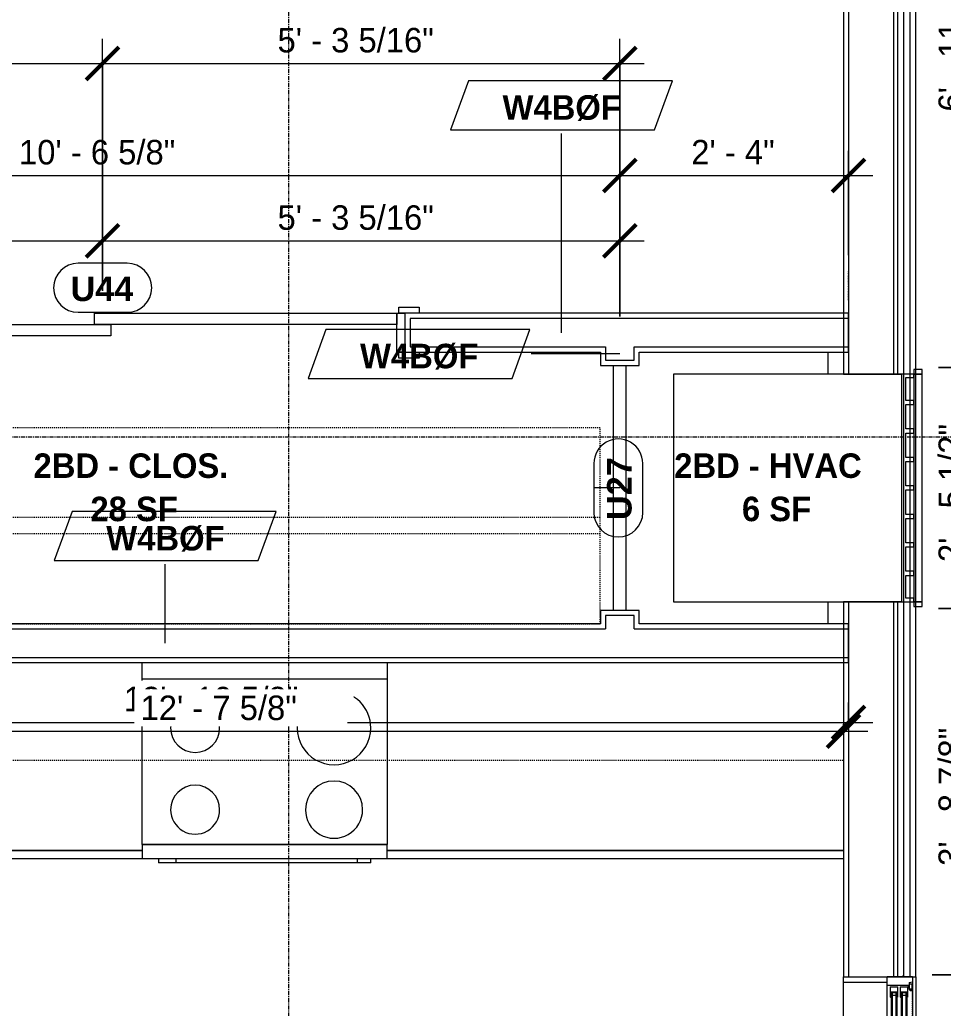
# Model space of a CAD drawing. Header units: inches. Extents: x -4058 to -1781, y 9814 to 12264.
# Drawn here: x -2206.3 to -2093.2, y 11465.3 to 11586.3 of the extents above; entities that cross this region are included whole.
import ezdxf

# ---------------------------------------------------------------- set-up
doc = ezdxf.new("R2010")
doc.units = ezdxf.units.IN
doc.header["$MEASUREMENT"] = 0
for name, pattern in [('Dash', [0.25, 0.125, -0.125]), ('Dash 3_32_', [0.1875, 0.09375, -0.09375]), ('Grid Line 1_2_', [0.875, 0.5, -0.125, 0.125, -0.125])]:
    doc.linetypes.add(name, pattern=pattern)
for name, color, linetype, lineweight in [('0-1', 7, 'Continuous', 5), ('0-2', 7, 'Continuous', 9), ('A-ANNO-DIMS', 211, 'Continuous', 9), ('A-ANNO-DIMS-32', 211, 'Continuous', 9), ('A-AREA-IDEN', 2, 'Continuous', 9), ('A-DETL-1', 90, 'Dash 3_32_', 9), ('A-DETL-GENF-HDLN-1', 7, 'Dash', 9), ('A-DETL-GENF-HDLN-2', 1, 'Continuous', 18), ('A-DOOR-2', 31, 'Continuous', 9), ('A-DOOR-FRAM', 31, 'Continuous', 9), ('A-DOOR-IDEN', 31, 'Continuous', 9), ('A-FLOR-1', 7, 'Continuous', 9), ('A-GENM-1', 7, 'Continuous', 9), ('A-GLAZ', 151, 'Continuous', 18), ('A-GLAZ-1', 7, 'Continuous', 9), ('A-WALL-1', 7, 'Continuous', 9), ('A-WALL-2', 113, 'Continuous', 9), ('A-WALL-IDEN', 211, 'Continuous', 9), ('Q-CASE', 31, 'Continuous', 9), ('Q-CASE-HDLN', 31, 'Dash', 9), ('Q-SPCQ', 91, 'Continuous', 9), ('S-GRID-1', 1, 'Grid Line 1_2_', 9)]:
    doc.layers.add(name, color=color, linetype=linetype, lineweight=lineweight)
doc.styles.add('Arial_B', font='arialbd.ttf', dxfattribs={"height": 3})
doc.styles.add('Century Gothic', font='ufonts.com_century-gothic.ttf', dxfattribs={"height": 3})
doc.styles.add('Century Gothic_B_1', font='GOTHICB.TTF', dxfattribs={"height": 3})
doc.dimstyles.new('THE_DIMENSION_STRING_3', dxfattribs={"dimscale": 12, "dimtxt": 3.132505, "dimasz": 0.333333, "dimexe": 0.25, "dimexo": 0.166667, "dimgap": 0.041667, "dimtad": 1, "dimdec": 4, "dimrnd": 0.0625, "dimzin": 3, "dimdsep": 46, "dimlunit": 4, "dimtxsty": 'Century Gothic', "dimblk1": 'OBLIQUE', "dimblk2": 'OBLIQUE', "dimsah": 1, "dimcen": 0.09, "dimdle": 0.25, "dimazin": 0, "dimtfac": 1, "dimtdec": 4, "dimtix": 1, "dimtmove": 0, "dimatfit": 3, "dimfxl": 1, "dimtvp": 1, "dimtfill": 1, "dimfrac": 2, "dimtolj": 1, "dimtzin": 0, "dimarcsym": 2})
doc.dimstyles.new('THE_DIMENSION_STRING_4', dxfattribs={"dimscale": 12, "dimtxt": 3.132505, "dimasz": 0.333333, "dimexe": 0.25, "dimexo": 0.166667, "dimgap": 0.041667, "dimtad": 1, "dimdec": 4, "dimrnd": 0.0625, "dimzin": 3, "dimdsep": 46, "dimlunit": 4, "dimtxsty": 'Century Gothic', "dimblk1": 'OBLIQUE', "dimblk2": 'OBLIQUE', "dimsah": 1, "dimcen": 0.09, "dimdle": 0.25, "dimazin": 0, "dimtfac": 1, "dimtdec": 4, "dimtix": 1, "dimtmove": 0, "dimatfit": 3, "dimfxl": 1, "dimtvp": 1, "dimtfill": 1, "dimfrac": 2, "dimtolj": 1, "dimtzin": 0, "dimarcsym": 2})
doc.dimstyles.new('THE_DIMENSION_STRING_5', dxfattribs={"dimscale": 12, "dimtxt": 3.132505, "dimasz": 0.333333, "dimexe": 0.25, "dimexo": 0.166667, "dimgap": 0.041667, "dimtad": 1, "dimdec": 4, "dimrnd": 0.0625, "dimzin": 3, "dimdsep": 46, "dimlunit": 4, "dimtxsty": 'Century Gothic', "dimblk1": 'OBLIQUE', "dimblk2": 'OBLIQUE', "dimsah": 1, "dimcen": 0.09, "dimdle": 0.25, "dimazin": 0, "dimtfac": 1, "dimtdec": 4, "dimtix": 1, "dimtmove": 0, "dimatfit": 3, "dimfxl": 1, "dimtvp": 1, "dimtfill": 1, "dimfrac": 2, "dimtolj": 1, "dimtzin": 0, "dimarcsym": 2})

# ---------------------------------------------------------------- blocks, each defined once
blk = doc.blocks.new('Window-Double_Hung-Marvin-Essential - ESDH3066 - 1st Floor-3357216-UNIT PLANS - 1ST FLOOR')
at = {"layer": 'A-DETL-GENF-HDLN-1'}
blk.add_line((16.1, -3.97), (-16.5, -3.97), dxfattribs=at)
at = {"layer": 'A-DETL-GENF-HDLN-2'}
for p, q in [((-17.13, 4.44), (-17.75, 4.44)), ((-17.13, -0.91), (-17.13, 4.44)), ((17.12, 4.44), (17.75, 4.44)), ((17.12, 4.44), (17.12, -0.91)), ((-16.72, -0.94), (-17.75, -0.94)), ((-17.75, -4.03), (-17.75, -0.94)), ((-16.72, -3.52), (-16.72, -0.94)), ((16.72, -3.52), (16.72, -0.94)), ((16.72, -0.94), (17.75, -0.94)), ((17.75, -4.03), (17.75, -0.94)), ((-16.56, -1.28), (-15.34, -1.28)), ((-16.56, -1.28), (-16.56, -2.22)), ((-15.34, -2.22), (-16.56, -2.22)), ((-15.28, -1.4), (-15.94, -1.4)), ((-15.94, -1.4), (-15.94, -2.12)), ((-15.94, -2.12), (-15.28, -2.12)), ((-15.84, -1.41), (-15.84, -2.1)), ((-15.54, -1.54), (-15.54, -1.98)), ((-15.34, -1.28), (-15.28, -1.34)), ((-15.34, -2.22), (-15.28, -2.16)), ((-15.28, -1.34), (-15.28, -1.4)), ((-15.28, -2.12), (-15.28, -2.16)), ((15.34, -1.28), (15.28, -1.34)), ((15.28, -1.34), (15.28, -1.4)), ((15.28, -1.4), (15.94, -1.4)), ((15.28, -2.12), (15.28, -2.16)), ((15.94, -2.12), (15.28, -2.12)), ((15.34, -2.22), (15.28, -2.16)), ((16.56, -1.28), (15.34, -1.28)), ((15.34, -2.22), (16.56, -2.22)), ((15.54, -1.54), (15.54, -1.98)), ((15.84, -1.41), (15.84, -2.1)), ((15.94, -1.4), (15.94, -2.12)), ((16.56, -1.28), (16.56, -2.22)), ((-19.25, -2.98), (-19.25, -2.94)), ((-19.25, -2.94), (-17.9, -2.94)), ((-17.75, -2.98), (-19.25, -2.98)), ((-17.9, -2.94), (-17.9, -2.83)), ((-17.9, -2.83), (-17.75, -2.83)), ((-17.08, -3.62), (-17.16, -4.03)), ((-17.08, -3.62), (-16.19, -3.62)), ((-16.85, -4), (-16.85, -3.62)), ((-16.38, -3.52), (-16.72, -3.52)), ((-16.56, -2.5), (-15.34, -2.5)), ((-16.56, -2.5), (-16.56, -3.44)), ((-15.34, -3.44), (-16.56, -3.44)), ((-16.38, -3.62), (-16.38, -3.52)), ((-16.19, -3.62), (-16.19, -3.72)), ((-15.28, -2.62), (-15.94, -2.62)), ((-15.94, -2.62), (-15.94, -3.34)), ((-15.94, -3.34), (-15.28, -3.34)), ((-15.84, -2.63), (-15.84, -3.32)), ((-15.54, -2.76), (-15.54, -3.2)), ((-15.34, -2.5), (-15.28, -2.56)), ((-15.34, -3.44), (-15.28, -3.38)), ((-15.28, -2.56), (-15.28, -2.62)), ((-15.28, -3.34), (-15.28, -3.38)), ((15.34, -2.5), (15.28, -2.56)), ((15.28, -2.56), (15.28, -2.62)), ((15.28, -2.62), (15.94, -2.62)), ((15.28, -3.34), (15.28, -3.38)), ((15.94, -3.34), (15.28, -3.34)), ((15.34, -3.44), (15.28, -3.38)), ((16.56, -2.5), (15.34, -2.5)), ((15.34, -3.44), (16.56, -3.44)), ((15.54, -2.76), (15.54, -3.2)), ((15.84, -2.63), (15.84, -3.32)), ((15.94, -2.62), (15.94, -3.34)), ((17.08, -3.62), (16.19, -3.62)), ((16.19, -3.62), (16.19, -3.72)), ((16.38, -3.62), (16.38, -3.52)), ((16.38, -3.52), (16.72, -3.52)), ((16.56, -2.5), (16.56, -3.44)), ((16.85, -4), (16.85, -3.62)), ((17.08, -3.62), (17.16, -4.03)), ((17.9, -2.83), (17.75, -2.83)), ((17.75, -2.98), (19.25, -2.98)), ((17.9, -2.94), (17.9, -2.83)), ((19.25, -2.94), (17.9, -2.94)), ((19.25, -2.98), (19.25, -2.94)), ((-17.75, -4.03), (-17.16, -4.03)), ((-16.3, -4), (-16.85, -4)), ((-16.18, -3.76), (-16.3, -3.76)), ((-16.3, -3.76), (-16.3, -4)), ((-16.19, -3.72), (-16.1, -3.72)), ((-16.18, -3.97), (-16.18, -3.76)), ((-16.18, -3.97), (-16.1, -3.97)), ((-16.1, -3.72), (-16.1, -3.97)), ((16.19, -3.72), (16.1, -3.72)), ((16.1, -3.72), (16.1, -3.97)), ((16.18, -3.97), (16.1, -3.97)), ((16.18, -3.97), (16.18, -3.76)), ((16.18, -3.76), (16.3, -3.76)), ((16.3, -3.76), (16.3, -4)), ((16.3, -4), (16.85, -4)), ((17.75, -4.03), (17.16, -4.03))]:
    blk.add_line(p, q, dxfattribs=at)
at = {"layer": 'A-GLAZ'}
for p, q in [((15.84, -1.41), (-15.84, -1.41)), ((15.84, -1.54), (-15.84, -1.54)), ((15.84, -1.98), (-15.84, -1.98)), ((15.84, -2.1), (-15.84, -2.1)), ((15.84, -2.63), (-15.84, -2.63)), ((15.84, -2.76), (-15.84, -2.76)), ((15.84, -3.2), (-15.84, -3.2)), ((15.84, -3.32), (-15.84, -3.32))]:
    blk.add_line(p, q, dxfattribs=at)
at = {"layer": 'A-GLAZ-1'}
for p, q in [((-17.75, 4.44), (17.75, 4.44)), ((-17.75, -0.91), (-17.75, 4.44)), ((17.75, 4.44), (17.75, -0.91)), ((-17.75, -0.94), (17.75, -0.94)), ((-17.75, -4.03), (-17.75, -0.94)), ((17.75, -0.94), (17.75, -4.03)), ((17.75, -4.03), (-17.75, -4.03))]:
    blk.add_line(p, q, dxfattribs=at)
blk = doc.blocks.new('V-Series_EWC4_SPVU_RFA_2015 - 1ST FLOOR-2484708-UNIT PLANS - 1ST FLOOR')
at = {"layer": 'A-GENM-1'}
for p, q in [((-3126.69, 12090.69), (-3127.25, 12090.69)), ((-3127.25, 12090.69), (-3127.25, 12089.69)), ((-3098.81, 12090.69), (-3126.69, 12090.69)), ((-3126.69, 12090.69), (-3126.69, 12089.69)), ((-3126.69, 12089.69), (-3126.69, 12090.69)), ((-3098.81, 12089.69), (-3098.81, 12090.69)), ((-3098.25, 12090.69), (-3098.81, 12090.69)), ((-3098.81, 12090.69), (-3098.81, 12089.69)), ((-3098.25, 12089.69), (-3098.25, 12090.69)), ((-3127.25, 12089.69), (-3126.69, 12089.69)), ((-3126.69, 12089.69), (-3098.81, 12089.69)), ((-3126.69, 12089.69), (-3126.69, 12060.25)), ((-3126.25, 12089.69), (-3126.69, 12089.69)), ((-3126.25, 12088.69), (-3126.25, 12089.69)), ((-3123.45, 12088.69), (-3126.25, 12088.69)), ((-3122.95, 12089.69), (-3123.45, 12089.69)), ((-3123.45, 12089.69), (-3123.45, 12088.69)), ((-3122.95, 12088.69), (-3122.95, 12089.69)), ((-3119.97, 12088.69), (-3122.95, 12088.69)), ((-3119.47, 12089.69), (-3119.97, 12089.69)), ((-3119.97, 12089.69), (-3119.97, 12088.69)), ((-3119.47, 12088.69), (-3119.47, 12089.69)), ((-3116.48, 12088.69), (-3119.47, 12088.69)), ((-3115.98, 12089.69), (-3116.48, 12089.69)), ((-3116.48, 12089.69), (-3116.48, 12088.69)), ((-3115.98, 12088.69), (-3115.98, 12089.69)), ((-3113, 12088.69), (-3115.98, 12088.69)), ((-3112.5, 12089.69), (-3113, 12089.69)), ((-3113, 12089.69), (-3113, 12088.69)), ((-3112.5, 12088.69), (-3112.5, 12089.69)), ((-3109.51, 12088.69), (-3112.5, 12088.69)), ((-3109.01, 12089.69), (-3109.51, 12089.69)), ((-3109.51, 12089.69), (-3109.51, 12088.69)), ((-3109.01, 12088.69), (-3109.01, 12089.69)), ((-3106.03, 12088.69), (-3109.01, 12088.69)), ((-3105.53, 12089.69), (-3106.03, 12089.69)), ((-3106.03, 12089.69), (-3106.03, 12088.69)), ((-3105.53, 12088.69), (-3105.53, 12089.69)), ((-3102.55, 12088.69), (-3105.53, 12088.69)), ((-3102.05, 12089.69), (-3102.55, 12089.69)), ((-3102.55, 12089.69), (-3102.55, 12088.69)), ((-3102.05, 12088.69), (-3102.05, 12089.69)), ((-3099.25, 12088.69), (-3102.05, 12088.69)), ((-3098.81, 12089.69), (-3099.25, 12089.69)), ((-3099.25, 12089.69), (-3099.25, 12088.69)), ((-3098.81, 12089.69), (-3098.25, 12089.69)), ((-3098.81, 12060.25), (-3098.81, 12089.69)), ((-3126.69, 12060.25), (-3098.81, 12060.25))]:
    blk.add_line(p, q, dxfattribs=at)
blk = doc.blocks.new('CTR - 1st Phase - Shell_rvt-1-UNIT PLANS - 1ST FLOOR')
at = {"layer": 'A-FLOR-1'}
for p, q in [((-2107.32, 11542.93), (-2107.32, 11545.61)), ((-2107.32, 11512.36), (-2107.32, 11515.05))]:
    blk.add_line(p, q, dxfattribs=at)
at = {"layer": 'A-WALL-1'}
for p, q in [((-2105.45, 11626.84), (-2105.45, 11542.93)), ((-2104.82, 11626.84), (-2104.82, 11542.93)), ((-2099.32, 11626.84), (-2099.32, 11542.93)), ((-2098.82, 11626.84), (-2098.82, 11542.93)), ((-2098.07, 11626.84), (-2098.07, 11469.14)), ((-2097.32, 11626.84), (-2097.32, 11469.14)), ((-2096.57, 11469.14), (-2096.57, 11626.84)), ((-2105.45, 11542.93), (-2098.32, 11542.93)), ((-2098.32, 11542.93), (-2098.32, 11515.05)), ((-2098.32, 11515.05), (-2105.45, 11515.05)), ((-2105.45, 11515.05), (-2105.45, 11469.14)), ((-2104.82, 11515.05), (-2104.82, 11469.14)), ((-2099.32, 11515.05), (-2099.32, 11469.14)), ((-2098.82, 11515.05), (-2098.82, 11469.14)), ((-2100.1, 11469.14), (-2100.07, 11469.14)), ((-2096.98, 11469.14), (-2096.57, 11469.14)), ((-2096.57, 11469.14), (-2096.57, 11433.64))]:
    blk.add_line(p, q, dxfattribs=at)
at = {"layer": '0-2'}
for name, p, rotation in [('V-Series_EWC4_SPVU_RFA_2015 - 1ST FLOOR-2484708-UNIT PLANS - 1ST FLOOR', (-14186.51, 8416.24), 269.9999999999999), ('Window-Double_Hung-Marvin-Essential - ESDH3066 - 1st Floor-3357216-UNIT PLANS - 1ST FLOOR', (-2101.01, 11451.39), 89.99999999999882)]:
    blk.add_blockref(name, p, dxfattribs=dict(at, rotation=rotation))
blk = doc.blocks.new('083100 - Access Doors and Panels - Type 1 - ACCESS PANEL - 2-6 X 6-0-3696233-UNIT PLANS - 1ST FLOOR')
at = {"layer": 'A-DOOR-2'}
for p, q in [((-15, -0.75), (-15, 0.75)), ((-15, 0.75), (15, 0.75)), ((15, 0.75), (15, -0.75)), ((15, -0.75), (-15, -0.75))]:
    blk.add_line(p, q, dxfattribs=at)
blk = doc.blocks.new('SLIDING - FLUSH - SLIDING - FLUSH - 6-0 x 6-8-4335190-UNIT PLANS - 1ST FLOOR')
at = {"layer": 'A-DOOR-2'}
for p, q in [((-38.75, 3.25), (-36.25, 3.25)), ((-38.75, 2.5), (-38.75, 3.25)), ((-36.25, 2.5), (-38.75, 2.5)), ((-36.25, 3.25), (-36.25, 2.5)), ((36.25, 3.25), (38.75, 3.25)), ((36.25, 2.5), (36.25, 3.25)), ((38.75, 2.5), (36.25, 2.5)), ((38.75, 3.25), (38.75, 2.5)), ((-1, -0.875), (-1, 0.5)), ((-1, 0.5), (36, 0.5)), ((36, 0.5), (36, -0.875)), ((-36, -2.25), (-36, -0.875)), ((-36, -0.875), (1, -0.875)), ((36, -0.875), (-1, -0.875)), ((1, -0.875), (1, -2.25)), ((-38.75, -2.25), (-36.25, -2.25)), ((-38.75, -3), (-38.75, -2.25)), ((-36.25, -2.25), (-36.25, -3)), ((1, -2.25), (-36, -2.25)), ((36.25, -2.25), (38.75, -2.25)), ((36.25, -3), (36.25, -2.25)), ((38.75, -2.25), (38.75, -3)), ((-36.25, -3), (-38.75, -3)), ((38.75, -3), (36.25, -3))]:
    blk.add_line(p, q, dxfattribs=at)
at = {"layer": 'A-DOOR-FRAM'}
for p, q in [((-37, -2.25), (-37, 2.5)), ((-37, 2.5), (-36, 2.5)), ((-36, 2.5), (-36, -2.25)), ((36, 2.5), (37, 2.5)), ((36, -2.25), (36, 2.5)), ((37, 2.5), (37, -2.25)), ((-36, -2.25), (-37, -2.25)), ((37, -2.25), (36, -2.25))]:
    blk.add_line(p, q, dxfattribs=at)
blk = doc.blocks.new('OD_CW_Closet - OD_CW_Closet-3906263-UNIT PLANS - 1ST FLOOR')
at = {"layer": 'Q-CASE-HDLN'}
for p, q in [((122.59, 24), (0.74, 24)), ((0.74, 24), (0.74, 0)), ((122.59, 0), (122.59, 24)), ((0.74, 13), (122.59, 13)), ((0.74, 11), (122.59, 11)), ((0.74, 0), (122.59, 0))]:
    blk.add_line(p, q, dxfattribs=at)
blk = doc.blocks.new('OD_CW_Base Cabinet - OD_CW_Base Cabinet-4331361-UNIT PLANS - 1ST FLOOR')
at = {"layer": 'Q-CASE'}
for p, q in [((0.74, 0), (56.59, 0)), ((0.74, 0), (56.59, 0)), ((56.59, -1), (0.74, -1)), ((0.74, -1), (56.59, -1)), ((86.59, 0), (116.59, 0)), ((86.59, 0), (116.59, 0)), ((116.59, -1), (86.59, -1)), ((86.59, -1), (116.59, -1)), ((116.59, -22.12), (116.59, -24)), ((116.59, -22.12), (116.59, -24))]:
    blk.add_line(p, q, dxfattribs=at)
blk = doc.blocks.new('OD_CW_Upper Cabinet - OD_CW_Upper Cabinet-4331548-UNIT PLANS - 1ST FLOOR')
at = {"layer": 'Q-CASE-HDLN'}
for p, q in [((0.74, -24), (0.74, -12)), ((0.74, -12), (152.34, -12)), ((152.34, -12), (152.34, -24)), ((152.34, -24), (0.74, -24))]:
    blk.add_line(p, q, dxfattribs=at)
blk = doc.blocks.new('Range - 24_ x 30_-3317832-UNIT PLANS - 1ST FLOOR')
at = {"layer": 'Q-SPCQ'}
for p, q in [((2, 0.5), (3.61, 0.5)), ((2, 0.5), (2, 0)), ((3.61, 0.5), (25.87, 0.5)), ((3.61, 0.5), (3.61, 0)), ((25.87, 0), (25.87, 0.5)), ((25.87, 0.5), (28, 0.5)), ((28, 0), (28, 0.5)), ((0, 0), (30, 0)), ((0, 0), (0, -1.75)), ((30, -1.75), (30, 0)), ((0, -1.75), (30, -1.75)), ((0, -22), (0, -1.75)), ((30, -1.75), (0, -1.75)), ((30, -1.75), (30, -22)), ((0, -24), (0, -22)), ((30, -22), (0, -22)), ((30, -22), (30, -24))]:
    blk.add_line(p, q, dxfattribs=at)
for centre, radius, start, end in [((6.5, -6), 3.5, 360, 180), ((23.5, -6), 3, 360, 180), ((6.5, -6), 3.5, 180, 360), ((23.5, -6), 3, 180, 360), ((6.5, -16), 4.5, 360, 180), ((23.5, -16), 3, 0, 180), ((6.5, -16), 4.5, 180, 360), ((23.5, -16), 3, 180, 360)]:
    blk.add_arc(centre, radius, start, end, dxfattribs=at)
blk = doc.blocks.new('DIMBLOCK672-UNIT PLANS - 1ST FLOOR')
at = {"layer": 'A-ANNO-DIMS-32', "lineweight": 50}
for p, q in [((-2089.45, 11469.39), (-2091.45, 11471.39)), ((-2089.45, 11469.39), (-2087.45, 11467.39)), ((-2089.45, 11433.39), (-2091.45, 11435.39)), ((-2089.45, 11433.39), (-2087.45, 11431.39))]:
    blk.add_line(p, q, dxfattribs=at)
at = {"layer": 'A-ANNO-DIMS-32'}
for p, q in [((-2094.57, 11469.39), (-2086.45, 11469.39)), ((-2089.45, 11469.39), (-2094.57, 11469.39)), ((-2089.45, 11433.39), (-2089.45, 11469.39)), ((-2094.57, 11433.39), (-2086.45, 11433.39)), ((-2089.45, 11433.39), (-2094.57, 11433.39))]:
    blk.add_line(p, q, dxfattribs=at)
at = {"layer": 'A-ANNO-DIMS-32', "color": 0, "insert": (-2093.8, 11446.14), "char_height": 3, "width": 12.5897, "attachment_point": 1, "rotation": 90, "line_spacing_factor": 0.984502, "style": 'Century Gothic', "bg_fill": 3, "box_fill_scale": 1.25, "bg_fill_color": 256, "bg_fill_true_color": 13158600, "bg_fill_transparency": 0}
blk.add_mtext('3\' - 0"', dxfattribs=at)
blk = doc.blocks.new('_Oblique')
at = {"color": 0, "linetype": 'ByBlock', "lineweight": -2}
blk.add_line((-0.5, -0.5), (0.5, 0.5), dxfattribs=at)
blk = doc.blocks.new('DIMBLOCK673-UNIT PLANS - 1ST FLOOR')
at = {"layer": 'A-ANNO-DIMS-32', "lineweight": 50}
for p, q in [((-2089.45, 11514.24), (-2091.45, 11516.24)), ((-2089.45, 11514.24), (-2087.45, 11512.24)), ((-2089.45, 11469.39), (-2091.45, 11471.39)), ((-2089.45, 11469.39), (-2087.45, 11467.39))]:
    blk.add_line(p, q, dxfattribs=at)
at = {"layer": 'A-ANNO-DIMS-32'}
for p, q in [((-2093.82, 11514.24), (-2086.45, 11514.24)), ((-2089.45, 11514.24), (-2093.82, 11514.24)), ((-2089.45, 11469.39), (-2089.45, 11514.24)), ((-2094.57, 11469.39), (-2086.45, 11469.39)), ((-2089.45, 11469.39), (-2094.57, 11469.39))]:
    blk.add_line(p, q, dxfattribs=at)
at = {"layer": 'A-ANNO-DIMS-32', "color": 0, "insert": (-2093.8, 11482.74), "char_height": 3, "width": 21.7784, "attachment_point": 1, "rotation": 90, "line_spacing_factor": 0.984502, "style": 'Century Gothic', "bg_fill": 3, "box_fill_scale": 1.25, "bg_fill_color": 256, "bg_fill_true_color": 13158600, "bg_fill_transparency": 0}
blk.add_mtext('3\' - 8 7/8"', dxfattribs=at)
blk = doc.blocks.new('DIMBLOCK674-UNIT PLANS - 1ST FLOOR')
at = {"layer": 'A-ANNO-DIMS-32', "lineweight": 50}
for p, q in [((-2089.45, 11543.74), (-2091.45, 11545.74)), ((-2089.45, 11543.74), (-2087.45, 11541.74)), ((-2089.45, 11514.24), (-2091.45, 11516.24)), ((-2089.45, 11514.24), (-2087.45, 11512.24))]:
    blk.add_line(p, q, dxfattribs=at)
at = {"layer": 'A-ANNO-DIMS-32'}
for p, q in [((-2093.82, 11543.74), (-2086.45, 11543.74)), ((-2089.45, 11543.74), (-2093.82, 11543.74)), ((-2089.45, 11514.24), (-2089.45, 11543.74)), ((-2093.82, 11514.24), (-2086.45, 11514.24)), ((-2089.45, 11514.24), (-2093.82, 11514.24))]:
    blk.add_line(p, q, dxfattribs=at)
at = {"layer": 'A-ANNO-DIMS-32', "color": 0, "insert": (-2093.8, 11519.92), "char_height": 3, "width": 21.7784, "attachment_point": 1, "rotation": 90, "line_spacing_factor": 0.984502, "style": 'Century Gothic', "bg_fill": 3, "box_fill_scale": 1.25, "bg_fill_color": 256, "bg_fill_true_color": 13158600, "bg_fill_transparency": 0}
blk.add_mtext('2\' - 5 1/2"', dxfattribs=at)
blk = doc.blocks.new('DIMBLOCK675-UNIT PLANS - 1ST FLOOR')
at = {"layer": 'A-ANNO-DIMS-32', "lineweight": 50}
for p, q in [((-2089.45, 11626.84), (-2091.45, 11628.84)), ((-2089.45, 11626.84), (-2087.45, 11624.84)), ((-2089.45, 11543.74), (-2091.45, 11545.74)), ((-2089.45, 11543.74), (-2087.45, 11541.74))]:
    blk.add_line(p, q, dxfattribs=at)
at = {"layer": 'A-ANNO-DIMS-32'}
for p, q in [((-2094.57, 11626.84), (-2086.45, 11626.84)), ((-2089.45, 11626.84), (-2094.57, 11626.84)), ((-2089.45, 11543.74), (-2089.45, 11626.84)), ((-2093.82, 11543.74), (-2086.45, 11543.74)), ((-2089.45, 11543.74), (-2093.82, 11543.74))]:
    blk.add_line(p, q, dxfattribs=at)
at = {"layer": 'A-ANNO-DIMS-32', "color": 0, "insert": (-2093.8, 11575.05), "char_height": 3, "width": 24.5827, "attachment_point": 1, "rotation": 90, "line_spacing_factor": 0.984502, "style": 'Century Gothic', "bg_fill": 3, "box_fill_scale": 1.25, "bg_fill_color": 256, "bg_fill_true_color": 13158600, "bg_fill_transparency": 0}
blk.add_mtext('6\' - 11 1/8"', dxfattribs=at)
blk = doc.blocks.new('Door Tag - Type Mark-2601225-UNIT PLANS - 1ST FLOOR')
at = {"layer": 'A-DOOR-IDEN'}
for p, q in [((0.09375, 0.09375), (-0.09375, 0.09375)), ((-0.09375, -0.09375), (0.09375, -0.09375))]:
    blk.add_line(p, q, dxfattribs=at)
for centre, start, end in [((-0.09375, 0), 90, 270), ((0.09375, 0), 270, 90)]:
    blk.add_arc(centre, 0.09375, start, end, dxfattribs=at)
blk = doc.blocks.new('Wall Tag - Arch Wall-3956453-UNIT PLANS - 1ST FLOOR')
at = {"layer": 'A-WALL-IDEN'}
for p, q in [((-0.3561, 0.0937), (-0.4244, -0.0937)), ((0.4244, 0.0937), (-0.3561, 0.0937)), ((0.3561, -0.0937), (0.4244, 0.0937)), ((-0.4244, -0.0937), (0.3561, -0.0937))]:
    blk.add_line(p, q, dxfattribs=at)
blk = doc.blocks.new('DIMBLOCK777-UNIT PLANS - 1ST FLOOR')
at = {"layer": 'A-ANNO-DIMS-32'}
for p, q in [((-2259.43, 11547.44), (-2259.43, 11562.24)), ((-2196.13, 11553.11), (-2196.13, 11562.24)), ((-2262.43, 11559.24), (-2196.13, 11559.24)), ((-2259.43, 11559.24), (-2259.43, 11547.44)), ((-2196.13, 11559.24), (-2196.13, 11553.11))]:
    blk.add_line(p, q, dxfattribs=at)
at = {"layer": 'A-ANNO-DIMS-32', "lineweight": 50}
for p, q in [((-2259.43, 11559.24), (-2257.43, 11561.24)), ((-2196.13, 11559.24), (-2194.13, 11561.24)), ((-2259.43, 11559.24), (-2261.43, 11557.24)), ((-2196.13, 11559.24), (-2198.13, 11557.24))]:
    blk.add_line(p, q, dxfattribs=at)
at = {"layer": 'A-ANNO-DIMS-32', "color": 0, "insert": (-2238.02, 11563.58), "char_height": 3, "width": 24.5827, "attachment_point": 1, "line_spacing_factor": 0.984502, "style": 'Century Gothic', "bg_fill": 3, "box_fill_scale": 1.25, "bg_fill_color": 256, "bg_fill_true_color": 13158600, "bg_fill_transparency": 0}
blk.add_mtext('5\' - 3 5/16"', dxfattribs=at)
blk = doc.blocks.new('DIMBLOCK778-UNIT PLANS - 1ST FLOOR')
at = {"layer": 'A-ANNO-DIMS-32'}
for p, q in [((-2196.13, 11553.11), (-2196.13, 11562.24)), ((-2132.82, 11549.99), (-2132.82, 11562.24)), ((-2196.13, 11559.24), (-2129.82, 11559.24)), ((-2196.13, 11559.24), (-2196.13, 11553.11)), ((-2132.82, 11559.24), (-2132.82, 11549.99))]:
    blk.add_line(p, q, dxfattribs=at)
at = {"layer": 'A-ANNO-DIMS-32', "lineweight": 50}
for p, q in [((-2196.13, 11559.24), (-2194.13, 11561.24)), ((-2132.82, 11559.24), (-2130.82, 11561.24)), ((-2196.13, 11559.24), (-2198.13, 11557.24)), ((-2132.82, 11559.24), (-2134.82, 11557.24))]:
    blk.add_line(p, q, dxfattribs=at)
at = {"layer": 'A-ANNO-DIMS-32', "color": 0, "insert": (-2174.72, 11563.58), "char_height": 3, "width": 24.5827, "attachment_point": 1, "line_spacing_factor": 0.984502, "style": 'Century Gothic', "bg_fill": 3, "box_fill_scale": 1.25, "bg_fill_color": 256, "bg_fill_true_color": 13158600, "bg_fill_transparency": 0}
blk.add_mtext('5\' - 3 5/16"', dxfattribs=at)
blk = doc.blocks.new('DIMBLOCK779-UNIT PLANS - 1ST FLOOR')
at = {"layer": 'A-ANNO-DIMS-32', "lineweight": 50}
for p, q in [((-2259.43, 11500.3), (-2257.43, 11502.3)), ((-2104.82, 11500.3), (-2102.82, 11502.3)), ((-2259.43, 11500.3), (-2261.43, 11498.3)), ((-2104.82, 11500.3), (-2106.82, 11498.3))]:
    blk.add_line(p, q, dxfattribs=at)
at = {"layer": 'A-ANNO-DIMS-32'}
for p, q in [((-2104.82, 11502.75), (-2104.82, 11497.3)), ((-2104.82, 11500.3), (-2104.82, 11502.75)), ((-2259.43, 11501.13), (-2259.43, 11497.3)), ((-2259.43, 11500.3), (-2259.43, 11501.13)), ((-2262.43, 11500.3), (-2101.82, 11500.3))]:
    blk.add_line(p, q, dxfattribs=at)
at = {"layer": 'A-ANNO-DIMS-32', "color": 0, "insert": (-2193.54, 11504.65), "char_height": 3, "width": 27.387, "attachment_point": 1, "line_spacing_factor": 0.984502, "style": 'Century Gothic', "bg_fill": 3, "box_fill_scale": 1.25, "bg_fill_color": 256, "bg_fill_true_color": 13158600, "bg_fill_transparency": 0}
blk.add_mtext('12\' - 10 5/8"', dxfattribs=at)
blk = doc.blocks.new('DIMBLOCK801-UNIT PLANS - 1ST FLOOR')
at = {"layer": 'A-ANNO-DIMS-32'}
for p, q in [((-2259.43, 11547.44), (-2259.43, 11570.24)), ((-2132.82, 11549.99), (-2132.82, 11570.24)), ((-2262.43, 11567.24), (-2132.82, 11567.24)), ((-2259.43, 11567.24), (-2259.43, 11547.44)), ((-2132.82, 11567.24), (-2132.82, 11549.99))]:
    blk.add_line(p, q, dxfattribs=at)
at = {"layer": 'A-ANNO-DIMS-32', "lineweight": 50}
for p, q in [((-2259.43, 11567.24), (-2257.43, 11569.24)), ((-2132.82, 11567.24), (-2130.82, 11569.24)), ((-2259.43, 11567.24), (-2261.43, 11565.24)), ((-2132.82, 11567.24), (-2134.82, 11565.24))]:
    blk.add_line(p, q, dxfattribs=at)
at = {"layer": 'A-ANNO-DIMS-32', "color": 0, "insert": (-2206.37, 11571.58), "char_height": 3, "width": 24.5827, "attachment_point": 1, "line_spacing_factor": 0.984502, "style": 'Century Gothic', "bg_fill": 3, "box_fill_scale": 1.25, "bg_fill_color": 256, "bg_fill_true_color": 13158600, "bg_fill_transparency": 0}
blk.add_mtext('10\' - 6 5/8"', dxfattribs=at)
blk = doc.blocks.new('DIMBLOCK802-UNIT PLANS - 1ST FLOOR')
at = {"layer": 'A-ANNO-DIMS-32'}
for p, q in [((-2132.82, 11549.99), (-2132.82, 11570.24)), ((-2104.82, 11557.49), (-2104.82, 11570.24)), ((-2132.82, 11567.24), (-2101.82, 11567.24)), ((-2132.82, 11567.24), (-2132.82, 11549.99)), ((-2104.82, 11567.24), (-2104.82, 11557.49))]:
    blk.add_line(p, q, dxfattribs=at)
at = {"layer": 'A-ANNO-DIMS-32', "lineweight": 50}
for p, q in [((-2132.82, 11567.24), (-2130.82, 11569.24)), ((-2104.82, 11567.24), (-2102.82, 11569.24)), ((-2132.82, 11567.24), (-2134.82, 11565.24)), ((-2104.82, 11567.24), (-2106.82, 11565.24))]:
    blk.add_line(p, q, dxfattribs=at)
at = {"layer": 'A-ANNO-DIMS-32', "color": 0, "insert": (-2124.07, 11571.58), "char_height": 3, "width": 12.5897, "attachment_point": 1, "line_spacing_factor": 0.984502, "style": 'Century Gothic', "bg_fill": 3, "box_fill_scale": 1.25, "bg_fill_color": 256, "bg_fill_true_color": 13158600, "bg_fill_transparency": 0}
blk.add_mtext('2\' - 4"', dxfattribs=at)
blk = doc.blocks.new('DIMBLOCK1146-UNIT PLANS - 1ST FLOOR')
at = {"layer": 'A-ANNO-DIMS-32', "lineweight": 50}
for p, q in [((-2081.45, 11680.24), (-2083.45, 11682.24)), ((-2081.45, 11680.24), (-2079.45, 11678.24)), ((-2081.45, 11284.29), (-2083.45, 11286.29)), ((-2081.45, 11284.29), (-2079.45, 11282.29))]:
    blk.add_line(p, q, dxfattribs=at)
at = {"layer": 'A-ANNO-DIMS-32'}
for p, q in [((-2102.82, 11680.24), (-2078.45, 11680.24)), ((-2081.45, 11680.24), (-2102.82, 11680.24)), ((-2081.45, 11284.29), (-2081.45, 11680.24)), ((-2099.01, 11284.29), (-2078.45, 11284.29)), ((-2081.45, 11284.29), (-2099.01, 11284.29))]:
    blk.add_line(p, q, dxfattribs=at)
at = {"layer": 'A-ANNO-DIMS-32', "color": 0, "insert": (-2085.8, 11468.52), "char_height": 3, "width": 32.9957, "attachment_point": 1, "rotation": 90, "line_spacing_factor": 0.984502, "style": 'Century Gothic', "bg_fill": 3, "box_fill_scale": 1.25, "bg_fill_color": 256, "bg_fill_true_color": 13158600, "bg_fill_transparency": 0}
blk.add_mtext('32\' - 11 15/16"', dxfattribs=at)
blk = doc.blocks.new('DIMBLOCK1281-UNIT PLANS - 1ST FLOOR')
at = {"layer": 'A-ANNO-DIMS-32'}
for p, q in [((-2259.43, 11547.44), (-2259.43, 11583.94)), ((-2196.13, 11553.11), (-2196.13, 11583.94)), ((-2262.43, 11580.94), (-2196.13, 11580.94)), ((-2259.43, 11580.94), (-2259.43, 11547.44)), ((-2196.13, 11580.94), (-2196.13, 11553.11))]:
    blk.add_line(p, q, dxfattribs=at)
at = {"layer": 'A-ANNO-DIMS-32', "lineweight": 50}
for p, q in [((-2259.43, 11580.94), (-2257.43, 11582.94)), ((-2196.13, 11580.94), (-2194.13, 11582.94)), ((-2259.43, 11580.94), (-2261.43, 11578.94)), ((-2196.13, 11580.94), (-2198.13, 11578.94))]:
    blk.add_line(p, q, dxfattribs=at)
at = {"layer": 'A-ANNO-DIMS-32', "color": 0, "insert": (-2238.02, 11585.29), "char_height": 3, "width": 24.5827, "attachment_point": 1, "line_spacing_factor": 0.984502, "style": 'Century Gothic', "bg_fill": 3, "box_fill_scale": 1.25, "bg_fill_color": 256, "bg_fill_true_color": 13158600, "bg_fill_transparency": 0}
blk.add_mtext('5\' - 3 5/16"', dxfattribs=at)
blk = doc.blocks.new('DIMBLOCK1282-UNIT PLANS - 1ST FLOOR')
at = {"layer": 'A-ANNO-DIMS-32'}
for p, q in [((-2196.13, 11553.11), (-2196.13, 11583.94)), ((-2132.82, 11549.99), (-2132.82, 11583.94)), ((-2196.13, 11580.94), (-2129.82, 11580.94)), ((-2196.13, 11580.94), (-2196.13, 11553.11)), ((-2132.82, 11580.94), (-2132.82, 11549.99))]:
    blk.add_line(p, q, dxfattribs=at)
at = {"layer": 'A-ANNO-DIMS-32', "lineweight": 50}
for p, q in [((-2196.13, 11580.94), (-2194.13, 11582.94)), ((-2132.82, 11580.94), (-2130.82, 11582.94)), ((-2196.13, 11580.94), (-2198.13, 11578.94)), ((-2132.82, 11580.94), (-2134.82, 11578.94))]:
    blk.add_line(p, q, dxfattribs=at)
at = {"layer": 'A-ANNO-DIMS-32', "color": 0, "insert": (-2174.72, 11585.29), "char_height": 3, "width": 24.5827, "attachment_point": 1, "line_spacing_factor": 0.984502, "style": 'Century Gothic', "bg_fill": 3, "box_fill_scale": 1.25, "bg_fill_color": 256, "bg_fill_true_color": 13158600, "bg_fill_transparency": 0}
blk.add_mtext('5\' - 3 5/16"', dxfattribs=at)
blk = doc.blocks.new('DIMBLOCK1441-UNIT PLANS - 1ST FLOOR')
at = {"layer": 'A-ANNO-DIMS-32', "lineweight": 50}
for p, q in [((-2257.05, 11499.23), (-2255.05, 11501.23)), ((-2105.45, 11499.23), (-2103.45, 11501.23)), ((-2257.05, 11499.23), (-2259.05, 11497.23)), ((-2105.45, 11499.23), (-2107.45, 11497.23))]:
    blk.add_line(p, q, dxfattribs=at)
at = {"layer": 'A-ANNO-DIMS-32'}
for p, q in [((-2257.05, 11500.06), (-2257.05, 11496.23)), ((-2257.05, 11499.23), (-2257.05, 11500.06)), ((-2105.45, 11500.06), (-2105.45, 11496.23)), ((-2105.45, 11499.23), (-2105.45, 11500.06)), ((-2260.05, 11499.23), (-2102.45, 11499.23))]:
    blk.add_line(p, q, dxfattribs=at)
at = {"layer": 'A-ANNO-DIMS-32', "color": 0, "insert": (-2191.49, 11503.58), "char_height": 3, "width": 24.5827, "attachment_point": 1, "line_spacing_factor": 0.984502, "style": 'Century Gothic', "bg_fill": 3, "box_fill_scale": 1.25, "bg_fill_color": 256, "bg_fill_true_color": 13158600, "bg_fill_transparency": 0}
blk.add_mtext('12\' - 7 5/8"', dxfattribs=at)

msp = doc.modelspace()

# ---------------------------------------------------------------- block references
at = {"layer": '0-1'}
msp.add_blockref('CTR - 1st Phase - Shell_rvt-1-UNIT PLANS - 1ST FLOOR', (0, 0), dxfattribs=at)

# ---------------------------------------------------------------- next in the draw order: linework, layer by layer
at = {"layer": 'A-DETL-1'}
msp.add_line((-2104.82374, 11551.9894), (-2104.82374, 11555.4894), dxfattribs=at)
at = {"layer": 'A-DOOR-IDEN'}
msp.add_line((-2132.82374, 11528.9894), (-2135.99667, 11528.9894), dxfattribs=at)
at = {"layer": 'A-WALL-2'}
for p, q in [((-2104.82374, 11550.3644), (-2159.12696, 11550.3644)), ((-2159.12696, 11550.3644), (-2159.12696, 11545.6144)), ((-2104.82374, 11545.6144), (-2104.82374, 11550.3644)), ((-2158.50196, 11549.7394), (-2158.50196, 11546.2394)), ((-2104.82374, 11549.7394), (-2158.50196, 11549.7394)), ((-2159.12696, 11545.6144), (-2135.19874, 11545.6144)), ((-2158.50196, 11546.2394), (-2134.57374, 11546.2394)), ((-2135.19874, 11545.6144), (-2135.19874, 11543.9894)), ((-2134.57374, 11546.2394), (-2134.57374, 11544.6144)), ((-2131.07374, 11546.2394), (-2104.82374, 11546.2394)), ((-2131.07374, 11544.6144), (-2131.07374, 11546.2394)), ((-2130.44874, 11545.6144), (-2104.82374, 11545.6144)), ((-2130.44874, 11543.9894), (-2130.44874, 11545.6144)), ((-2134.57374, 11544.6144), (-2131.07374, 11544.6144)), ((-2135.19874, 11543.9894), (-2130.44874, 11543.9894)), ((-2135.19874, 11513.9894), (-2135.19874, 11512.3644)), ((-2130.44874, 11513.9894), (-2135.19874, 11513.9894)), ((-2130.44874, 11512.3644), (-2130.44874, 11513.9894)), ((-2134.57374, 11513.3644), (-2134.57374, 11511.7394)), ((-2131.07374, 11513.3644), (-2134.57374, 11513.3644)), ((-2131.07374, 11511.7394), (-2131.07374, 11513.3644)), ((-2257.67963, 11511.7394), (-2134.57374, 11511.7394)), ((-2135.19874, 11512.3644), (-2257.05463, 11512.3644)), ((-2131.07374, 11511.7394), (-2104.82374, 11511.7394)), ((-2104.82374, 11512.3644), (-2130.44874, 11512.3644)), ((-2104.82374, 11507.6144), (-2104.82374, 11512.3644)), ((-2257.67963, 11508.2394), (-2104.82374, 11508.2394)), ((-2257.05463, 11507.6144), (-2104.82374, 11507.6144))]:
    msp.add_line(p, q, dxfattribs=at)
at = {"layer": 'A-WALL-IDEN'}
for p, q in [((-2139.95833, 11547.9894), (-2139.95833, 11572.38674)), ((-2132.82374, 11545.38419), (-2143.66689, 11545.38419)), ((-2188.4723, 11509.9894), (-2188.4723, 11519.66934))]:
    msp.add_line(p, q, dxfattribs=at)

# ---------------------------------------------------------------- next in the draw order: block references
at = {"layer": 'A-DOOR-2'}
for name, p, rotation in [('SLIDING - FLUSH - SLIDING - FLUSH - 6-0 x 6-8-4335190-UNIT PLANS - 1ST FLOOR', (-2196.12696, 11548.1144), 180), ('083100 - Access Doors and Panels - Type 1 - ACCESS PANEL - 2-6 X 6-0-3696233-UNIT PLANS - 1ST FLOOR', (-2132.82374, 11528.9894), 269.9999999999502)]:
    msp.add_blockref(name, p, dxfattribs=dict(at, rotation=rotation))
at = {"layer": 'A-DOOR-IDEN', "xscale": 31.99999999999999, "yscale": 31.99999999999999, "zscale": 31.99999999999999}
msp.add_blockref('Door Tag - Type Mark-2601225-UNIT PLANS - 1ST FLOOR', (-2196.12696, 11553.48273), dxfattribs=at)
at = {"layer": 'A-DOOR-IDEN', "xscale": 31.99999999999999, "yscale": 31.99999999999999, "zscale": 31.99999999999999, "rotation": 89.99999999999955}
msp.add_blockref('Door Tag - Type Mark-2601225-UNIT PLANS - 1ST FLOOR', (-2132.99667, 11528.9894), dxfattribs=at)
at = {"layer": 'A-WALL-IDEN', "xscale": 31.99999999999999, "yscale": 31.99999999999999, "zscale": 31.99999999999999}
for p in [(-2139.95833, 11575.80475), (-2157.3986, 11545.38419), (-2188.4723, 11523.08735)]:
    msp.add_blockref('Wall Tag - Arch Wall-3956453-UNIT PLANS - 1ST FLOOR', p, dxfattribs=at)
at = {"layer": 'Q-CASE', "rotation": 180}
for name, p in [('OD_CW_Closet - OD_CW_Closet-3906263-UNIT PLANS - 1ST FLOOR', (-2134.46103, 11536.3644)), ('OD_CW_Upper Cabinet - OD_CW_Upper Cabinet-4331548-UNIT PLANS - 1ST FLOOR', (-2104.71103, 11483.6144)), ('OD_CW_Base Cabinet - OD_CW_Base Cabinet-4331361-UNIT PLANS - 1ST FLOOR', (-2104.71103, 11483.6144))]:
    msp.add_blockref(name, p, dxfattribs=at)
at = {"layer": 'Q-SPCQ', "rotation": 180}
msp.add_blockref('Range - 24_ x 30_-3317832-UNIT PLANS - 1ST FLOOR', (-2161.30463, 11483.6144), dxfattribs=at)

# ---------------------------------------------------------------- next in the draw order: texts
at = {"layer": 'A-AREA-IDEN', "char_height": 3, "attachment_point": 1, "style": 'Century Gothic_B_1'}
for s, insert, width in [('2BD - CLOS.', (-2204.5888, 11533.21614), 29.29), ('28 SF', (-2197.62817, 11527.919), 12.423), ('6 SF', (-2117.86446, 11527.919), 9.494)]:
    msp.add_mtext(s, dxfattribs=dict(at, insert=insert, width=width))
at = {"layer": 'A-DOOR-IDEN', "insert": (-2200.05884, 11554.86258), "char_height": 3, "width": 9.393, "attachment_point": 1, "style": 'Arial_B'}
msp.add_mtext('U44', dxfattribs=at)
at = {"layer": 'A-DOOR-IDEN', "insert": (-2134.37653, 11525.05751), "char_height": 3, "width": 9.393, "attachment_point": 1, "rotation": 90, "style": 'Arial_B'}
msp.add_mtext('U27', dxfattribs=at)
at = {"layer": 'A-WALL-IDEN', "char_height": 3, "width": 17.372, "attachment_point": 1, "style": 'Century Gothic_B_1'}
for insert in [(-2147.17425, 11577.05229), (-2164.61452, 11546.63172), (-2195.68822, 11524.33489)]:
    msp.add_mtext('W4BØF', dxfattribs=dict(at, insert=insert))

# ---------------------------------------------------------------- next in the draw order: dimensions: what is measured, and where the dimension line sits
at = {"layer": 'A-ANNO-DIMS'}
dim = msp.add_linear_dim(base=(-2089.45244, 11469.3894), p1=(-2096.57374, 11433.3894), p2=(-2096.57374, 11469.3894), angle=90, dimstyle='THE_DIMENSION_STRING_3', override={"dimpost": '<>', "dimfxl": 36}, dxfattribs=at)
dim.commit()
dim.dimension.update_dxf_attribs({"geometry": 'DIMBLOCK672-UNIT PLANS - 1ST FLOOR', "text_midpoint": (-2091.5279, 11451.3894)})

# ---------------------------------------------------------------- next in the draw order: dimensions: what is measured, and where the dimension line sits
for base, p1, p2, override, picture, middle in [((-2196.12696, 11559.23857), (-2259.42963, 11545.43527), (-2196.12696, 11551.1144), {"dimpost": '<>', "dimfxl": 63.556908}, 'DIMBLOCK777-UNIT PLANS - 1ST FLOOR', (-2227.77829, 11561.48024)), ((-2104.82374, 11500.30056), (-2259.42963, 11503.12899), (-2104.82374, 11504.75399), {"dimpost": '<>', "dimfxl": 154.614433}, 'DIMBLOCK779-UNIT PLANS - 1ST FLOOR', (-2182.12668, 11502.54223))]:
    dim = msp.add_linear_dim(base=base, p1=p1, p2=p2, dimstyle='THE_DIMENSION_STRING_3', override=override, dxfattribs=at)
    dim.commit()
    dim.dimension.update_dxf_attribs({"geometry": picture, "text_midpoint": middle})
dim = msp.add_linear_dim(base=(-2089.45244, 11514.2394), p1=(-2096.57374, 11469.3894), p2=(-2095.82374, 11514.2394), angle=90, dimstyle='THE_DIMENSION_STRING_3', override={"dimpost": '<>', "dimfxl": 44.85627}, dxfattribs=at)
dim.commit()
dim.dimension.update_dxf_attribs({"geometry": 'DIMBLOCK673-UNIT PLANS - 1ST FLOOR', "text_midpoint": (-2091.69412, 11491.8144)})

# ---------------------------------------------------------------- next in the draw order: dimensions: what is measured, and where the dimension line sits
dim = msp.add_linear_dim(base=(-2132.82374, 11559.23857), p1=(-2196.12696, 11551.1144), p2=(-2132.82374, 11547.9894), dimstyle='THE_DIMENSION_STRING_3', override={"dimpost": '<>', "dimfxl": 63.380309}, dxfattribs=at)
dim.commit()
dim.dimension.update_dxf_attribs({"geometry": 'DIMBLOCK778-UNIT PLANS - 1ST FLOOR', "text_midpoint": (-2164.47535, 11561.48024)})
dim = msp.add_linear_dim(base=(-2089.45244, 11543.7394), p1=(-2095.82374, 11514.2394), p2=(-2095.82374, 11543.7394), angle=90, dimstyle='THE_DIMENSION_STRING_3', override={"dimpost": '<>', "dimfxl": 29.5}, dxfattribs=at)
dim.commit()
dim.dimension.update_dxf_attribs({"geometry": 'DIMBLOCK674-UNIT PLANS - 1ST FLOOR', "text_midpoint": (-2091.69412, 11528.9894)})

# ---------------------------------------------------------------- next in the draw order: dimensions: what is measured, and where the dimension line sits
dim = msp.add_linear_dim(base=(-2089.45244, 11626.8394), p1=(-2095.82374, 11543.7394), p2=(-2096.57374, 11626.8394), angle=90, dimstyle='THE_DIMENSION_STRING_3', override={"dimpost": '<>', "dimfxl": 83.103384}, dxfattribs=at)
dim.commit()
dim.dimension.update_dxf_attribs({"geometry": 'DIMBLOCK675-UNIT PLANS - 1ST FLOOR', "text_midpoint": (-2091.69412, 11585.2894)})
dim = msp.add_linear_dim(base=(-2132.82374, 11567.23857), p1=(-2259.42963, 11545.43527), p2=(-2132.82374, 11547.9894), dimstyle='THE_DIMENSION_STRING_3', override={"dimpost": '<>', "dimfxl": 126.631654}, dxfattribs=at)
dim.commit()
dim.dimension.update_dxf_attribs({"geometry": 'DIMBLOCK801-UNIT PLANS - 1ST FLOOR', "text_midpoint": (-2196.12668, 11569.48024)})

# ---------------------------------------------------------------- next in the draw order: dimensions: what is measured, and where the dimension line sits
for base, p1, p2, dimstyle, override, picture, middle in [((-2196.12696, 11580.94204), (-2259.42963, 11545.43527), (-2196.12696, 11551.1144), 'THE_DIMENSION_STRING_5', {"dimpost": '<>', "dimfxl": 63.556908}, 'DIMBLOCK1281-UNIT PLANS - 1ST FLOOR', (-2227.77829, 11583.18372)), ((-2104.82374, 11567.23857), (-2132.82374, 11547.9894), (-2104.82374, 11555.4894), 'THE_DIMENSION_STRING_3', {"dimpost": '<>', "dimfxl": 28.987066}, 'DIMBLOCK802-UNIT PLANS - 1ST FLOOR', (-2118.82374, 11569.2763))]:
    dim = msp.add_linear_dim(base=base, p1=p1, p2=p2, dimstyle=dimstyle, override=override, dxfattribs=at)
    dim.commit()
    dim.dimension.update_dxf_attribs({"geometry": picture, "text_midpoint": middle})

# ---------------------------------------------------------------- next in the draw order: dimensions: what is measured, and where the dimension line sits
dim = msp.add_linear_dim(base=(-2081.45244, 11680.2394), p1=(-2101.01124, 11284.2894), p2=(-2104.82374, 11680.2394), angle=90, dimstyle='THE_DIMENSION_STRING_4', override={"dimpost": '<>', "dimfxl": 395.968354}, dxfattribs=at)
dim.commit()
dim.dimension.update_dxf_attribs({"geometry": 'DIMBLOCK1146-UNIT PLANS - 1ST FLOOR', "text_midpoint": (-2083.69412, 11482.2644)})
dim = msp.add_linear_dim(base=(-2132.82374, 11580.94204), p1=(-2196.12696, 11551.1144), p2=(-2132.82374, 11547.9894), dimstyle='THE_DIMENSION_STRING_5', override={"dimpost": '<>', "dimfxl": 63.380309}, dxfattribs=at)
dim.commit()
dim.dimension.update_dxf_attribs({"geometry": 'DIMBLOCK1282-UNIT PLANS - 1ST FLOOR', "text_midpoint": (-2164.47535, 11583.18372)})

# ---------------------------------------------------------------- next in the draw order: linework, layer by layer
at = {"layer": 'S-GRID-1'}
for p, q in [((-2173.32374, 9814.0266), (-2173.32374, 12247.50061)), ((-1781.27288, 11535.1894), (-4041.7795, 11535.1894))]:
    msp.add_line(p, q, dxfattribs=at)

# ---------------------------------------------------------------- next in the draw order: texts
at = {"layer": 'A-AREA-IDEN', "insert": (-2126.15422, 11533.21614), "char_height": 3, "width": 29.593, "attachment_point": 1, "style": 'Century Gothic_B_1'}
msp.add_mtext('2BD - HVAC', dxfattribs=at)

# ---------------------------------------------------------------- next in the draw order: dimensions: what is measured, and where the dimension line sits
at = {"layer": 'A-ANNO-DIMS'}
dim = msp.add_linear_dim(base=(-2105.44874, 11499.23104), p1=(-2257.05463, 11502.05947), p2=(-2105.44874, 11502.05947), dimstyle='THE_DIMENSION_STRING_5', override={"dimpost": '<>', "dimfxl": 151.605893}, dxfattribs=at)
dim.commit()
dim.dimension.update_dxf_attribs({"geometry": 'DIMBLOCK1441-UNIT PLANS - 1ST FLOOR', "text_midpoint": (-2181.25168, 11501.47271)})

doc.saveas('drawing.dxf')
